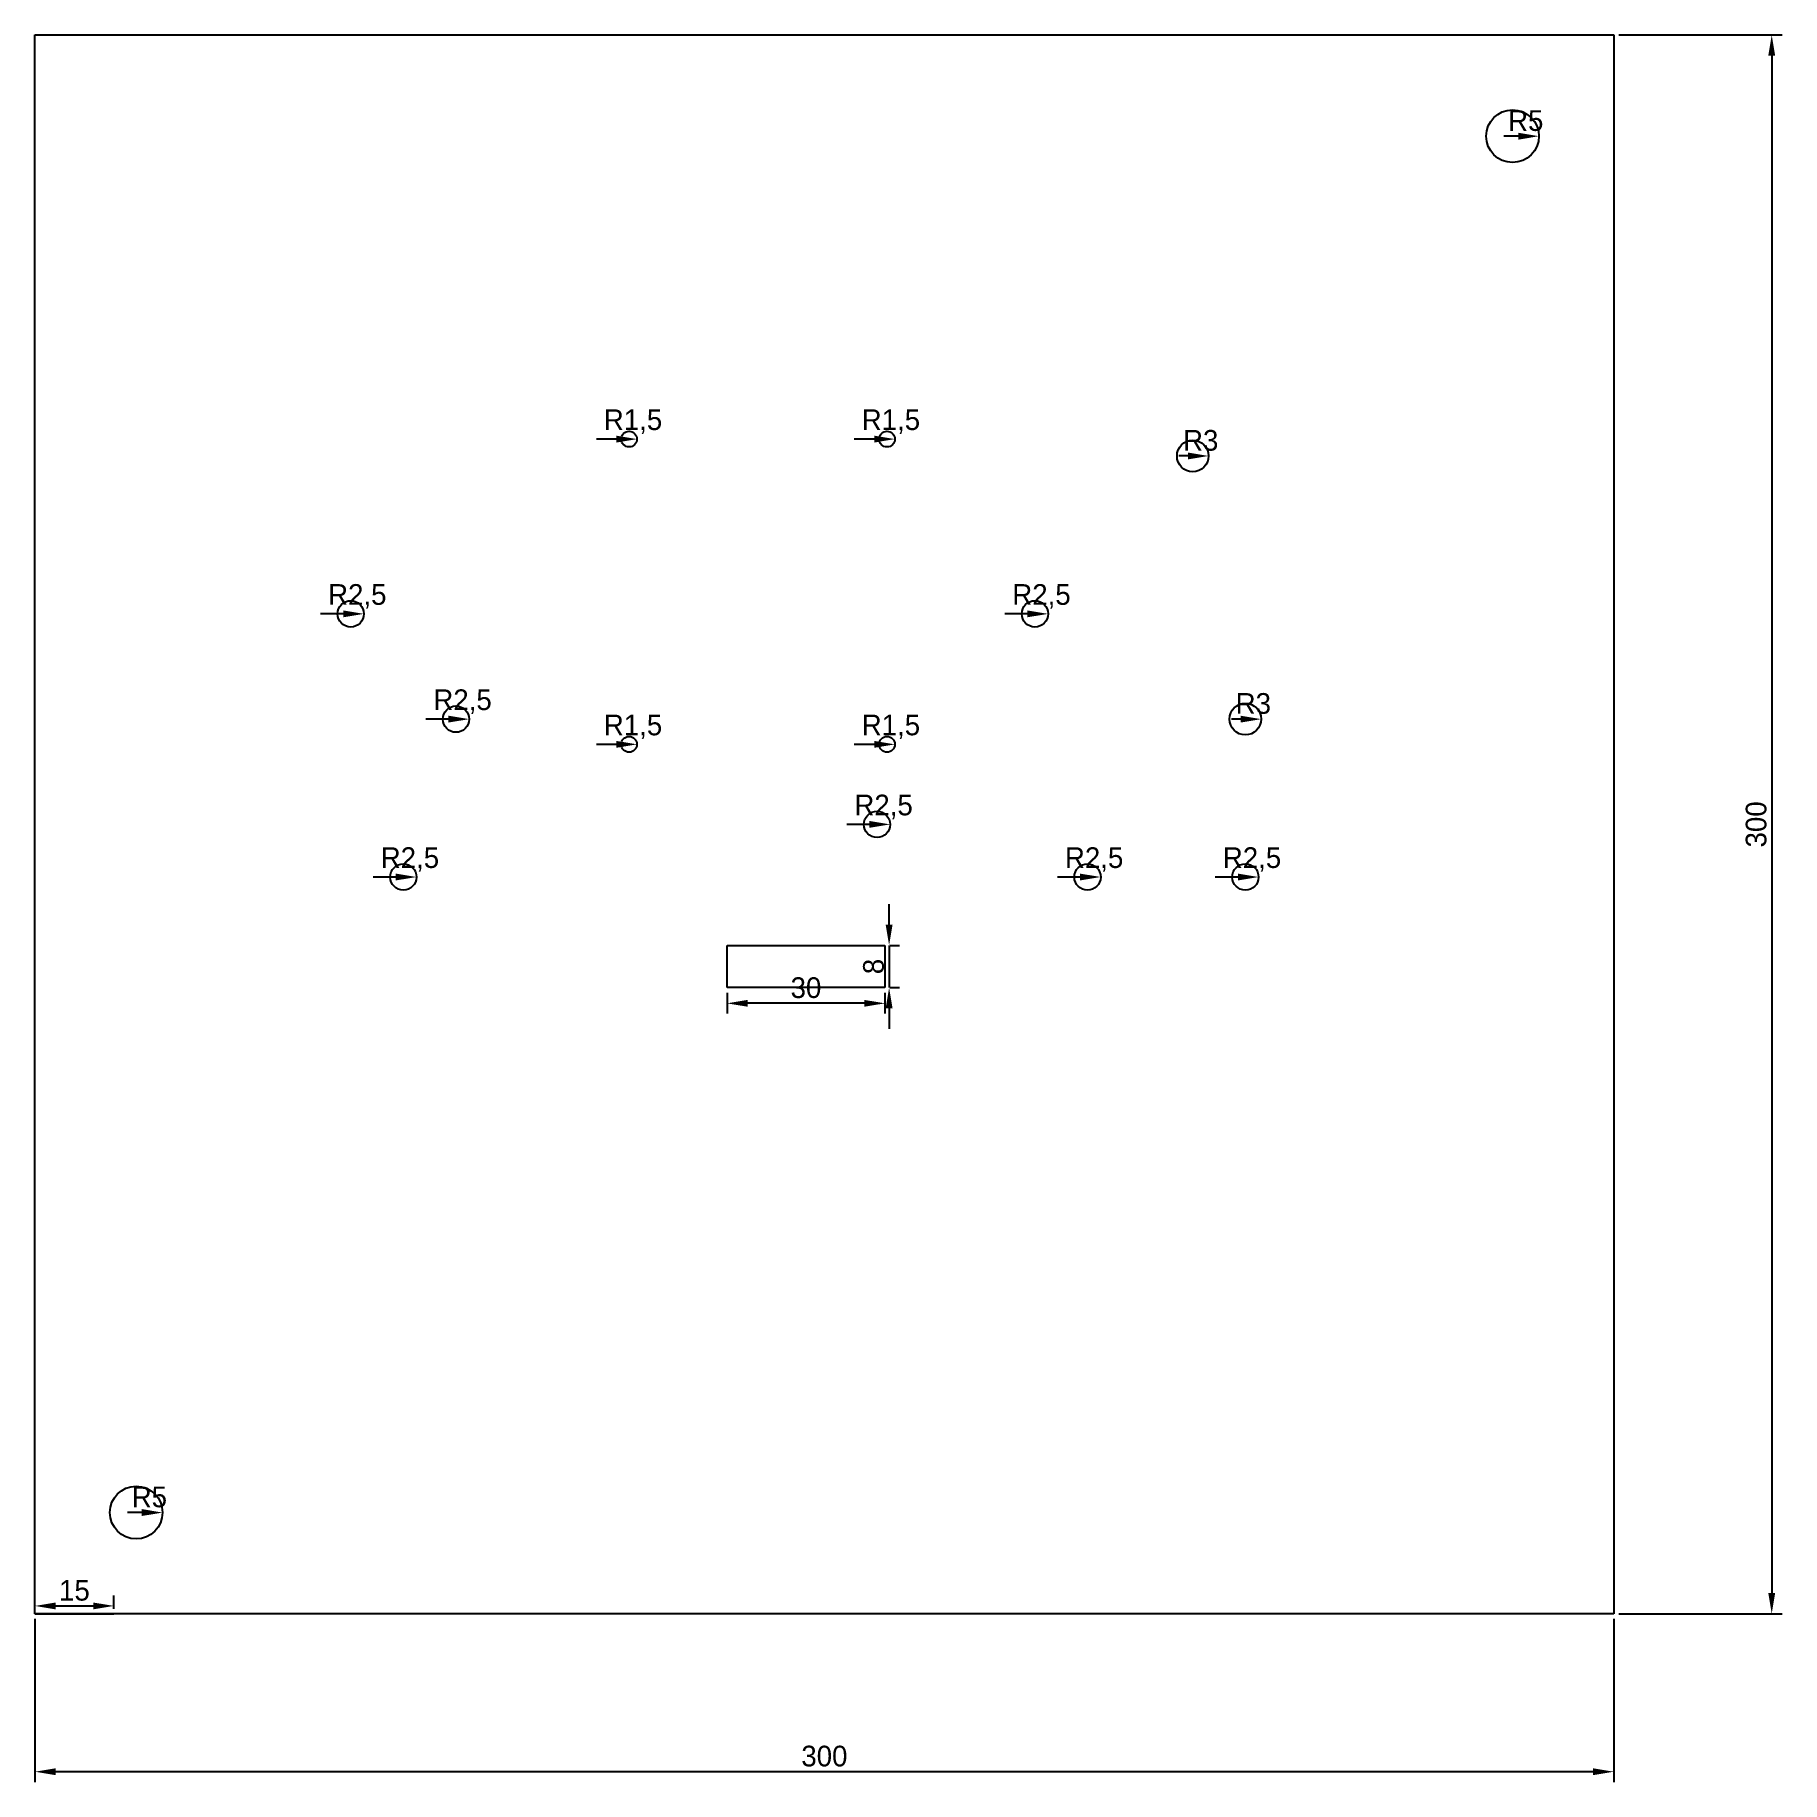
# Model space of a CAD drawing. Header units: millimetres. Extents: x -151150 to -150818, y 4818 to 5150.
import ezdxf

# ---------------------------------------------------------------- set-up
doc = ezdxf.new("R2010")
doc.units = ezdxf.units.MM
doc.layers.add('Dimensions', color=7, linetype='Continuous')
doc.layers.add('草图平面 01', color=7, linetype='Continuous')
doc.dimstyles.new('ISO-25', dxfattribs={"dimtxt": 2.5, "dimasz": 2.5, "dimexe": 1.25, "dimexo": 0.625, "dimtad": 1, "dimtxsty": 'Standard', "dimcen": 2.5, "dimadec": 0, "dimazin": 0, "dimtfac": 1, "dimtmove": 0, "dimatfit": 3, "dimfxl": 1, "dimarcsym": 0})

# ---------------------------------------------------------------- blocks, each defined once
blk = doc.blocks.new('*D1')
at = {"layer": 'Defpoints', "color": 0}
for p in [(-150850, 5150), (-150850, 4850), (-150820, 4850)]:
    blk.add_point(p, dxfattribs=at)
at = {"layer": 'Dimensions', "color": 140, "lineweight": -2}
for p, q in [((-150849.02, 5150), (-150818.04, 5150)), ((-150820, 5146.07), (-150820, 4853.93)), ((-150849.02, 4850), (-150818.04, 4850))]:
    blk.add_line(p, q, dxfattribs=at)
at = {"layer": 'Dimensions', "color": 140}
for points in [[(-150819.35, 5146.07), (-150820.65, 5146.07), (-150820, 5150)], [(-150820.65, 4853.93), (-150819.35, 4853.93), (-150820, 4850)]]:
    blk.add_solid(points, dxfattribs=at)
at = {"layer": 'Dimensions', "color": 140, "insert": (-150822.95, 5000), "char_height": 3.929, "attachment_point": 5, "rotation": 90}
blk.add_mtext('300', dxfattribs=at)
blk = doc.blocks.new('*D2')
at = {"layer": 'Defpoints', "color": 0}
for p in [(-151150, 4850), (-151135, 4851.5), (-151135, 4850)]:
    blk.add_point(p, dxfattribs=at)
at = {"layer": 'Dimensions', "color": 140, "lineweight": -2}
for p, q in [((-151150, 4850.98), (-151150, 4853.46)), ((-151135, 4850.98), (-151135, 4853.46)), ((-151146.07, 4851.5), (-151138.93, 4851.5))]:
    blk.add_line(p, q, dxfattribs=at)
at = {"layer": 'Dimensions', "color": 140}
for points in [[(-151146.07, 4852.15), (-151146.07, 4850.85), (-151150, 4851.5)], [(-151138.93, 4850.85), (-151138.93, 4852.15), (-151135, 4851.5)]]:
    blk.add_solid(points, dxfattribs=at)
at = {"layer": 'Dimensions', "color": 140, "insert": (-151142.5, 4854.45), "char_height": 3.929, "attachment_point": 5}
blk.add_mtext('15', dxfattribs=at)
blk = doc.blocks.new('*D3')
at = {"layer": 'Defpoints', "color": 0}
for p in [(-151150, 4850), (-150850, 4850), (-151150, 4820)]:
    blk.add_point(p, dxfattribs=at)
at = {"layer": 'Dimensions', "color": 140, "lineweight": -2}
for p, q in [((-151150, 4849.02), (-151150, 4818.04)), ((-150850, 4849.02), (-150850, 4818.04)), ((-150853.93, 4820), (-151146.07, 4820))]:
    blk.add_line(p, q, dxfattribs=at)
at = {"layer": 'Dimensions', "color": 140}
for points in [[(-151146.07, 4820.65), (-151146.07, 4819.35), (-151150, 4820)], [(-150853.93, 4819.35), (-150853.93, 4820.65), (-150850, 4820)]]:
    blk.add_solid(points, dxfattribs=at)
at = {"layer": 'Dimensions', "color": 140, "insert": (-151000, 4822.95), "char_height": 3.929, "attachment_point": 5}
blk.add_mtext('300', dxfattribs=at)
blk = doc.blocks.new('*D4')
at = {"layer": 'Defpoints', "color": 0}
for p in [(-151018.5, 4969), (-150988.5, 4969), (-151018.5, 4966)]:
    blk.add_point(p, dxfattribs=at)
at = {"layer": 'Dimensions', "color": 140, "lineweight": -2}
for p, q in [((-151018.5, 4968.02), (-151018.5, 4964.04)), ((-150988.5, 4968.02), (-150988.5, 4964.04)), ((-150992.43, 4966), (-151014.57, 4966))]:
    blk.add_line(p, q, dxfattribs=at)
at = {"layer": 'Dimensions', "color": 140}
for points in [[(-151014.57, 4966.65), (-151014.57, 4965.35), (-151018.5, 4966)], [(-150992.43, 4965.35), (-150992.43, 4966.65), (-150988.5, 4966)]]:
    blk.add_solid(points, dxfattribs=at)
at = {"layer": 'Dimensions', "color": 140, "insert": (-151003.5, 4968.95), "char_height": 3.929, "attachment_point": 5}
blk.add_mtext('30', dxfattribs=at)
blk = doc.blocks.new('*D5')
at = {"layer": 'Defpoints', "color": 0}
for p in [(-150988.5, 4977), (-150988.5, 4969), (-150987.7, 4969)]:
    blk.add_point(p, dxfattribs=at)
at = {"layer": 'Dimensions', "color": 140, "lineweight": -2}
for p, q in [((-150987.7, 4980.93), (-150987.7, 4984.86)), ((-150987.7, 4977), (-150987.7, 4969)), ((-150987.52, 4977), (-150985.74, 4977)), ((-150987.52, 4969), (-150985.74, 4969)), ((-150987.7, 4965.07), (-150987.7, 4961.14))]:
    blk.add_line(p, q, dxfattribs=at)
at = {"layer": 'Dimensions', "color": 140}
for points in [[(-150988.35, 4980.93), (-150987.05, 4980.93), (-150987.7, 4977)], [(-150987.05, 4965.07), (-150988.35, 4965.07), (-150987.7, 4969)]]:
    blk.add_solid(points, dxfattribs=at)
at = {"layer": 'Dimensions', "color": 140, "insert": (-150990.65, 4973), "char_height": 3.93, "attachment_point": 5, "rotation": 90}
blk.add_mtext('8', dxfattribs=at)
blk = doc.blocks.new('*D6')
at = {"layer": 'Defpoints', "color": 0}
for p in [(-150930, 5070), (-150927, 5070)]:
    blk.add_point(p, dxfattribs=at)
at = {"layer": 'Dimensions', "color": 140, "lineweight": -2}
blk.add_line((-150930.93, 5070), (-150932.66, 5070), dxfattribs=at)
at = {"layer": 'Dimensions', "color": 140}
blk.add_solid([(-150930.93, 5069.35), (-150930.93, 5070.65), (-150927, 5070)], dxfattribs=at)
at = {"layer": 'Dimensions', "color": 140, "insert": (-150928.5, 5072.95), "char_height": 3.929, "attachment_point": 5}
blk.add_mtext('R3', dxfattribs=at)
blk = doc.blocks.new('*D7')
at = {"layer": 'Defpoints', "color": 0}
for p in [(-150920, 5020), (-150917, 5020)]:
    blk.add_point(p, dxfattribs=at)
at = {"layer": 'Dimensions', "color": 140, "lineweight": -2}
blk.add_line((-150920.93, 5020), (-150922.66, 5020), dxfattribs=at)
at = {"layer": 'Dimensions', "color": 140}
blk.add_solid([(-150920.93, 5019.35), (-150920.93, 5020.65), (-150917, 5020)], dxfattribs=at)
at = {"layer": 'Dimensions', "color": 140, "insert": (-150918.5, 5022.95), "char_height": 3.929, "attachment_point": 5}
blk.add_mtext('R3', dxfattribs=at)
blk = doc.blocks.new('*D8')
at = {"layer": 'Defpoints', "color": 0}
for p in [(-151070, 5020), (-151067.5, 5020)]:
    blk.add_point(p, dxfattribs=at)
at = {"layer": 'Dimensions', "color": 140, "lineweight": -2}
blk.add_line((-151071.43, 5020), (-151075.72, 5020), dxfattribs=at)
at = {"layer": 'Dimensions', "color": 140}
blk.add_solid([(-151071.43, 5019.35), (-151071.43, 5020.65), (-151067.5, 5020)], dxfattribs=at)
at = {"layer": 'Dimensions', "color": 140, "insert": (-151068.75, 5023.32), "char_height": 3.929, "attachment_point": 5}
blk.add_mtext('R2,5', dxfattribs=at)
blk = doc.blocks.new('*D9')
at = {"layer": 'Defpoints', "color": 0}
for p in [(-150960, 5040), (-150957.5, 5040)]:
    blk.add_point(p, dxfattribs=at)
at = {"layer": 'Dimensions', "color": 140, "lineweight": -2}
blk.add_line((-150961.43, 5040), (-150965.72, 5040), dxfattribs=at)
at = {"layer": 'Dimensions', "color": 140}
blk.add_solid([(-150961.43, 5039.35), (-150961.43, 5040.65), (-150957.5, 5040)], dxfattribs=at)
at = {"layer": 'Dimensions', "color": 140, "insert": (-150958.75, 5043.32), "char_height": 3.929, "attachment_point": 5}
blk.add_mtext('R2,5', dxfattribs=at)
blk = doc.blocks.new('*D10')
at = {"layer": 'Defpoints', "color": 0}
for p in [(-150950, 4990), (-150947.5, 4990)]:
    blk.add_point(p, dxfattribs=at)
at = {"layer": 'Dimensions', "color": 140, "lineweight": -2}
blk.add_line((-150951.43, 4990), (-150955.72, 4990), dxfattribs=at)
at = {"layer": 'Dimensions', "color": 140}
blk.add_solid([(-150951.43, 4989.35), (-150951.43, 4990.65), (-150947.5, 4990)], dxfattribs=at)
at = {"layer": 'Dimensions', "color": 140, "insert": (-150948.75, 4993.32), "char_height": 3.929, "attachment_point": 5}
blk.add_mtext('R2,5', dxfattribs=at)
blk = doc.blocks.new('*D11')
at = {"layer": 'Defpoints', "color": 0}
for p in [(-151037.11, 5015.21), (-151035.61, 5015.21)]:
    blk.add_point(p, dxfattribs=at)
at = {"layer": 'Dimensions', "color": 140, "lineweight": -2}
blk.add_line((-151039.54, 5015.21), (-151043.33, 5015.21), dxfattribs=at)
at = {"layer": 'Dimensions', "color": 140}
blk.add_solid([(-151039.54, 5014.55), (-151039.54, 5015.86), (-151035.61, 5015.21)], dxfattribs=at)
at = {"layer": 'Dimensions', "color": 140, "insert": (-151036.36, 5018.53), "char_height": 3.929, "attachment_point": 5}
blk.add_mtext('R1,5', dxfattribs=at)
blk = doc.blocks.new('*D12')
at = {"layer": 'Defpoints', "color": 0}
for p in [(-151090, 5040), (-151087.5, 5040)]:
    blk.add_point(p, dxfattribs=at)
at = {"layer": 'Dimensions', "color": 140, "lineweight": -2}
blk.add_line((-151091.43, 5040), (-151095.72, 5040), dxfattribs=at)
at = {"layer": 'Dimensions', "color": 140}
blk.add_solid([(-151091.43, 5039.35), (-151091.43, 5040.65), (-151087.5, 5040)], dxfattribs=at)
at = {"layer": 'Dimensions', "color": 140, "insert": (-151088.75, 5043.32), "char_height": 3.929, "attachment_point": 5}
blk.add_mtext('R2,5', dxfattribs=at)
blk = doc.blocks.new('*D13')
at = {"layer": 'Defpoints', "color": 0}
for p in [(-150920, 4990), (-150917.5, 4990)]:
    blk.add_point(p, dxfattribs=at)
at = {"layer": 'Dimensions', "color": 140, "lineweight": -2}
blk.add_line((-150921.43, 4990), (-150925.72, 4990), dxfattribs=at)
at = {"layer": 'Dimensions', "color": 140}
blk.add_solid([(-150921.43, 4989.35), (-150921.43, 4990.65), (-150917.5, 4990)], dxfattribs=at)
at = {"layer": 'Dimensions', "color": 140, "insert": (-150918.75, 4993.32), "char_height": 3.929, "attachment_point": 5}
blk.add_mtext('R2,5', dxfattribs=at)
blk = doc.blocks.new('*D14')
at = {"layer": 'Defpoints', "color": 0}
for p in [(-151080, 4990), (-151077.5, 4990)]:
    blk.add_point(p, dxfattribs=at)
at = {"layer": 'Dimensions', "color": 140, "lineweight": -2}
blk.add_line((-151081.43, 4990), (-151085.72, 4990), dxfattribs=at)
at = {"layer": 'Dimensions', "color": 140}
blk.add_solid([(-151081.43, 4989.35), (-151081.43, 4990.65), (-151077.5, 4990)], dxfattribs=at)
at = {"layer": 'Dimensions', "color": 140, "insert": (-151078.75, 4993.32), "char_height": 3.929, "attachment_point": 5}
blk.add_mtext('R2,5', dxfattribs=at)
blk = doc.blocks.new('*D15')
at = {"layer": 'Defpoints', "color": 0}
for p in [(-150869.24, 5130.76), (-150864.24, 5130.76)]:
    blk.add_point(p, dxfattribs=at)
at = {"layer": 'Dimensions', "color": 140, "lineweight": -2}
blk.add_line((-150868.17, 5130.76), (-150870.91, 5130.76), dxfattribs=at)
at = {"layer": 'Dimensions', "color": 140}
blk.add_solid([(-150868.17, 5130.1), (-150868.17, 5131.41), (-150864.24, 5130.76)], dxfattribs=at)
at = {"layer": 'Dimensions', "color": 140, "insert": (-150866.74, 5133.7), "char_height": 3.929, "attachment_point": 5}
blk.add_mtext('R5', dxfattribs=at)
blk = doc.blocks.new('*D16')
at = {"layer": 'Defpoints', "color": 0}
for p in [(-151130.76, 4869.24), (-151125.76, 4869.24)]:
    blk.add_point(p, dxfattribs=at)
at = {"layer": 'Dimensions', "color": 140, "lineweight": -2}
blk.add_line((-151129.69, 4869.24), (-151132.42, 4869.24), dxfattribs=at)
at = {"layer": 'Dimensions', "color": 140}
blk.add_solid([(-151129.69, 4868.59), (-151129.69, 4869.9), (-151125.76, 4869.24)], dxfattribs=at)
at = {"layer": 'Dimensions', "color": 140, "insert": (-151128.26, 4872.19), "char_height": 3.929, "attachment_point": 5}
blk.add_mtext('R5', dxfattribs=at)
blk = doc.blocks.new('*D17')
at = {"layer": 'Defpoints', "color": 0}
for p in [(-150990, 5000), (-150987.5, 5000)]:
    blk.add_point(p, dxfattribs=at)
at = {"layer": 'Dimensions', "color": 140, "lineweight": -2}
blk.add_line((-150991.43, 5000), (-150995.72, 5000), dxfattribs=at)
at = {"layer": 'Dimensions', "color": 140}
blk.add_solid([(-150991.43, 4999.35), (-150991.43, 5000.65), (-150987.5, 5000)], dxfattribs=at)
at = {"layer": 'Dimensions', "color": 140, "insert": (-150988.75, 5003.32), "char_height": 3.929, "attachment_point": 5}
blk.add_mtext('R2,5', dxfattribs=at)
blk = doc.blocks.new('*D18')
at = {"layer": 'Defpoints', "color": 0}
for p in [(-151037.11, 5073.21), (-151035.61, 5073.21)]:
    blk.add_point(p, dxfattribs=at)
at = {"layer": 'Dimensions', "color": 140, "lineweight": -2}
blk.add_line((-151039.54, 5073.21), (-151043.33, 5073.21), dxfattribs=at)
at = {"layer": 'Dimensions', "color": 140}
blk.add_solid([(-151039.54, 5072.55), (-151039.54, 5073.86), (-151035.61, 5073.21)], dxfattribs=at)
at = {"layer": 'Dimensions', "color": 140, "insert": (-151036.36, 5076.53), "char_height": 3.929, "attachment_point": 5}
blk.add_mtext('R1,5', dxfattribs=at)
blk = doc.blocks.new('*D19')
at = {"layer": 'Defpoints', "color": 0}
for p in [(-150988.11, 5073.21), (-150986.61, 5073.21)]:
    blk.add_point(p, dxfattribs=at)
at = {"layer": 'Dimensions', "color": 140, "lineweight": -2}
blk.add_line((-150990.54, 5073.21), (-150994.33, 5073.21), dxfattribs=at)
at = {"layer": 'Dimensions', "color": 140}
blk.add_solid([(-150990.54, 5072.55), (-150990.54, 5073.86), (-150986.61, 5073.21)], dxfattribs=at)
at = {"layer": 'Dimensions', "color": 140, "insert": (-150987.36, 5076.53), "char_height": 3.929, "attachment_point": 5}
blk.add_mtext('R1,5', dxfattribs=at)
blk = doc.blocks.new('*D20')
at = {"layer": 'Defpoints', "color": 0}
for p in [(-150988.11, 5015.21), (-150986.61, 5015.21)]:
    blk.add_point(p, dxfattribs=at)
at = {"layer": 'Dimensions', "color": 140, "lineweight": -2}
blk.add_line((-150990.54, 5015.21), (-150994.33, 5015.21), dxfattribs=at)
at = {"layer": 'Dimensions', "color": 140}
blk.add_solid([(-150990.54, 5014.55), (-150990.54, 5015.86), (-150986.61, 5015.21)], dxfattribs=at)
at = {"layer": 'Dimensions', "color": 140, "insert": (-150987.36, 5018.53), "char_height": 3.929, "attachment_point": 5}
blk.add_mtext('R1,5', dxfattribs=at)

msp = doc.modelspace()

# ---------------------------------------------------------------- linework, layer by layer
at = {"layer": '草图平面 01'}
for p, q in [((-151150, 4850), (-151150, 5150)), ((-151150, 5150), (-150850, 5150)), ((-150850, 5150), (-150850, 4850)), ((-151018.5, 4977), (-150988.5, 4977)), ((-151018.5, 4969), (-151018.5, 4977)), ((-150988.5, 4977), (-150988.5, 4969)), ((-150988.5, 4969), (-151018.5, 4969)), ((-151150, 4850), (-151135, 4850)), ((-150850, 4850), (-151150, 4850))]:
    msp.add_line(p, q, dxfattribs=at)
for centre, radius in [((-150869.2426, 5130.7574), 5), ((-151037.1094, 5073.2068), 1.5), ((-150988.1094, 5073.2068), 1.5), ((-150930, 5070), 3), ((-151090, 5040), 2.5), ((-150960, 5040), 2.5), ((-150920, 5020), 3), ((-151070, 5020), 2.5), ((-151037.1094, 5015.2068), 1.5), ((-150988.1094, 5015.2068), 1.5), ((-150990, 5000), 2.5), ((-151080, 4990), 2.5), ((-150950, 4990), 2.5), ((-150920, 4990), 2.5), ((-151130.7574, 4869.2426), 5)]:
    msp.add_circle(centre, radius, dxfattribs=at)

# ---------------------------------------------------------------- dimensions: what is measured, and where the dimension line sits
at = {"layer": 'Dimensions'}
for base, p1, p2, angle, picture, middle in [((-150820, 4850), (-150850, 5150), (-150850, 4850), 270, '*D1', (-150820, 5000)), ((-150987.7, 4969), (-150988.5, 4977), (-150988.5, 4969), 270, '*D5', (-150987.7, 4973)), ((-151018.5, 4966), (-150988.5, 4969), (-151018.5, 4969), 180, '*D4', (-151003.5, 4966)), ((-151135, 4851.5), (-151150, 4850), (-151135, 4850), 360, '*D2', (-151142.5, 4851.5)), ((-151150, 4820), (-150850, 4850), (-151150, 4850), 180, '*D3', (-151000, 4820))]:
    dim = msp.add_linear_dim(base=base, p1=p1, p2=p2, angle=angle, dimstyle='ISO-25', override={"dimscale": 1.571429, "dimdec": 3, "dimzin": 8, "dimlunit": 2, "dimclrd": 140, "dimclre": 140, "dimclrt": 140}, dxfattribs=at)
    dim.commit()
    dim.dimension.update_dxf_attribs({"geometry": picture, "text_midpoint": middle, "dimtype": 161})
for center, mpoint, picture, middle in [((-150869.2426, 5130.7574), (-150864.2426, 5130.7574), '*D15', (-150866.7426, 5130.7574)), ((-151037.1094, 5073.2068), (-151035.6094, 5073.2068), '*D18', (-151036.3594, 5073.2068)), ((-150988.1094, 5073.2068), (-150986.6094, 5073.2068), '*D19', (-150987.3594, 5073.2068)), ((-150930, 5070), (-150927, 5070), '*D6', (-150928.5, 5070)), ((-151090, 5040), (-151087.5, 5040), '*D12', (-151088.75, 5040)), ((-150960, 5040), (-150957.5, 5040), '*D9', (-150958.75, 5040)), ((-151070, 5020), (-151067.5, 5020), '*D8', (-151068.75, 5020)), ((-150920, 5020), (-150917, 5020), '*D7', (-150918.5, 5020)), ((-151037.1094, 5015.2068), (-151035.6094, 5015.2068), '*D11', (-151036.3594, 5015.2068)), ((-150988.1094, 5015.2068), (-150986.6094, 5015.2068), '*D20', (-150987.3594, 5015.2068)), ((-150990, 5000), (-150987.5, 5000), '*D17', (-150988.75, 5000)), ((-151080, 4990), (-151077.5, 4990), '*D14', (-151078.75, 4990)), ((-150950, 4990), (-150947.5, 4990), '*D10', (-150948.75, 4990)), ((-150920, 4990), (-150917.5, 4990), '*D13', (-150918.75, 4990)), ((-151130.7574, 4869.2426), (-151125.7574, 4869.2426), '*D16', (-151128.2574, 4869.2426))]:
    dim = msp.add_radius_dim(center=center, mpoint=mpoint, dimstyle='ISO-25', override={"dimscale": 1.571429, "dimdec": 3, "dimzin": 8, "dimlunit": 2, "dimclrd": 140, "dimclre": 140, "dimclrt": 140}, dxfattribs=at)
    dim.commit()
    dim.dimension.update_dxf_attribs({"geometry": picture, "text_midpoint": middle, "dimtype": 164})

doc.saveas('drawing.dxf')
